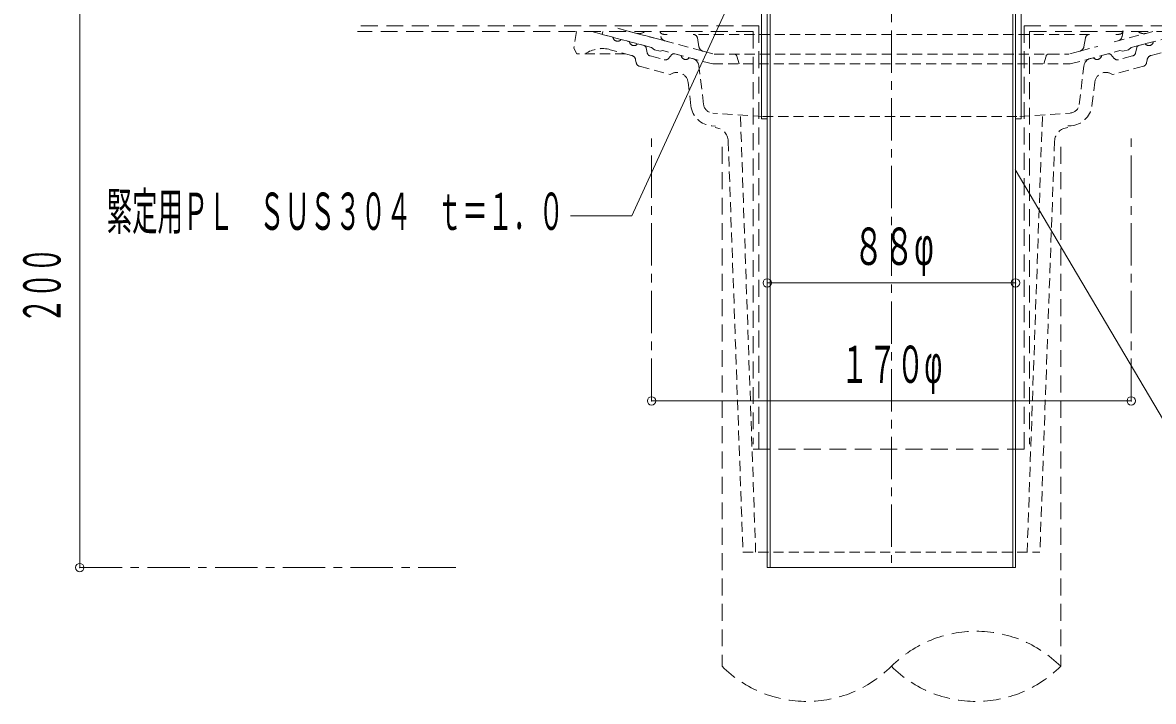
# Model space of a CAD drawing. Units: millimetres at full size, sheet at 1:3; details may follow other scales. Extents: x -1542 to 1451, y -1100 to 507.
# Drawn here: x -307.9 to 92.8, y -527.5 to -286.9 of the extents above; entities that cross this region are included whole.
import ezdxf
from ezdxf.enums import TextEntityAlignment as Align

# ---------------------------------------------------------------- set-up
doc = ezdxf.new("R2010")
doc.units = ezdxf.units.MM
doc.header["$LTSCALE"] = 3
doc.header["$PDMODE"] = 32
doc.header["$PDSIZE"] = 3
for name, pattern in [('CHAIN1', [8, 5, -1, 1, -1]), ('DASHED1', [1.8, 1.2, -0.6]), ('DASHED2', [3, 2, -1])]:
    doc.linetypes.add(name, pattern=pattern)
for name, color, linetype, lineweight in [('5-0_ 通芯', 7, 'Continuous', 9), ('5-1_ 躯体', 4, 'DASHED1', 9), ('5-6_折板', 4, 'Continuous', 9), ('5-E_ 文字', 7, 'Continuous', 9), ('5-F_ 寸法', 7, 'Continuous', 9)]:
    doc.layers.add(name, color=color, linetype=linetype, lineweight=lineweight)
doc.styles.add('超極細ゴシック', font='')
doc.styles.get('超極細ゴシック').set_extended_font_data('超極細ゴシック')

msp = doc.modelspace()

# ---------------------------------------------------------------- linework, layer by layer
at = {"layer": '5-0_ 通芯', "color": 4, "linetype": 'CHAIN1'}
msp.add_line((0, -73.743), (0, -478.452), dxfattribs=at)
at = {"layer": '5-1_ 躯体', "linetype": 'DASHED2'}
for p, q in [((-47, -288.096), (-189.173, -288.096)), ((-47, -438.096), (-47, -288.096)), ((47, -438.096), (47, -288.096)), ((47, -288.096), (192.882, -288.096)), ((-49, -290.096), (-189.173, -290.096)), ((-49, -290.096), (-49, -436.407)), ((49, -290.096), (49, -436.407)), ((49, -290.096), (192.882, -290.096)), ((-60, -330.987), (-60, -515.098)), ((60, -330.987), (60, -515.098)), ((-49, -438.096), (49, -438.096))]:
    msp.add_line(p, q, dxfattribs=at)
at = {"layer": '5-1_ 躯体'}
for p, q in [((-111.663, -290.096), (-112.5, -295.952)), ((-106.232, -290.096), (-98.644, -292.129)), ((-102.5, -291.096), (-102.25, -290.096)), ((-85, -295.784), (-102.5, -291.096)), ((-79, -293.769), (-97.012, -288.942)), ((-66.771, -297.045), (-97.012, -288.942)), ((-90.235, -290.758), (-92.709, -290.096)), ((-80.63, -291.095), (-79.5, -291.095)), ((70.257, -291.096), (-70.257, -291.096)), ((-68.223, -295.464), (-68.78, -292.333)), ((68.223, -295.464), (68.78, -292.333)), ((79, -293.769), (90.235, -290.758)), ((79.5, -291.096), (80.63, -291.096)), ((82.105, -289.872), (81.732, -291.861)), ((85, -295.784), (102.5, -291.096)), ((90.235, -290.758), (92.708, -290.096)), ((-112.5, -295.952), (-111.5, -297.952)), ((-92.098, -298.542), (-99.621, -296.526)), ((-95.746, -292.905), (-92.849, -293.682)), ((-87.65, -295.075), (-89.951, -294.458)), ((-86.929, -295.84), (-86.567, -297.612)), ((-84, -296.57), (-85, -295.784)), ((66.771, -297.045), (73.119, -295.344)), ((84, -296.57), (85, -295.784)), ((86.929, -295.84), (86.567, -297.612)), ((87.65, -295.075), (89.951, -294.458)), ((92.098, -298.542), (99.621, -296.526)), ((-94.298, -297.952), (-111.5, -297.952)), ((-90.656, -300.072), (-90.418, -301.239)), ((-85.485, -298.76), (-80.515, -300.092)), ((-82, -297.106), (-84, -296.57)), ((-82, -297.106), (-81, -296.856)), ((-63.313, -301.595), (-81, -296.856)), ((-77.804, -298.285), (-79.004, -299.639)), ((-74.496, -298.599), (-76.797, -297.983)), ((-70.455, -299.682), (-71.598, -299.376)), ((-66.771, -297.045), (-62.852, -298.095)), ((-62.852, -298.095), (62.852, -298.095)), ((-54.793, -298.821), (-54, -301.595)), ((54.793, -298.821), (54, -301.595)), ((66.771, -297.045), (62.852, -298.095)), ((63.313, -301.595), (81, -296.856)), ((70.455, -299.682), (71.598, -299.376)), ((74.496, -298.599), (76.797, -297.983)), ((77.804, -298.285), (79.004, -299.639)), ((85.485, -298.76), (80.515, -300.092)), ((82, -297.106), (81, -296.856)), ((82, -297.106), (84, -296.57)), ((90.656, -300.072), (90.418, -301.239)), ((-89.336, -302.387), (-78.369, -305.326)), ((-66.568, -315.943), (-68.253, -302.214)), ((-67.887, -305.202), (-68.253, -302.214)), ((-63.313, -301.595), (63.313, -301.595)), ((66.568, -315.943), (68.253, -302.214)), ((89.336, -302.387), (78.369, -305.326)), ((-71.034, -316.492), (-72.066, -308.088)), ((71.034, -316.492), (72.066, -308.088)), ((-45.5, -320.256), (-63.338, -319.008)), ((-53.5, -320.255), (-48.11, -474.656)), ((-45.5, -320.256), (45.5, -320.256)), ((45.5, -320.256), (63.338, -319.008)), ((53.5, -320.256), (48.11, -474.656)), ((-62.288, -323.593), (-63.652, -323.497)), ((62.544, -323.575), (63.652, -323.497)), ((57.839, -328.947), (52.61, -474.656))]:
    msp.add_line(p, q, dxfattribs=at)
msp.add_lwpolyline([(-57.839, -328.947), (-52.61, -474.656), (52.61, -474.656)], dxfattribs=at)
for centre, radius, start, end in [((-97.034, -291.913), 1.625, 187.61929, 322.3797), ((-89.459, -287.861), 3, 254.99973, 311.84009), ((-80.63, -289.595), 1.5, 199.47744, 270), ((-79.766, -291.493), 2, 190.61488, 255.0005), ((-70.257, -292.595), 1.5, 10.08813, 90), ((70.257, -292.595), 1.5, 90, 169.91187), ((79.766, -291.493), 2, 284.9995, 349.38512), ((80.63, -289.595), 1.5, 270, 349.38435), ((89.458, -287.861), 3, 228.15991, 285.00027), ((-102.468, -307.151), 11, 74.99866, 123.25316), ((-91.238, -293.466), 1.625, 187.62059, 322.37891), ((-87.909, -296.04), 1, 11.56642, 75.00078), ((-66.254, -295.113), 2, 190.08743, 255.0005), ((66.254, -295.113), 2, 284.9995, 349.91257), ((87.909, -296.04), 1, 104.99922, 168.43358), ((91.238, -293.466), 1.625, 217.62109, 352.37941), ((-92.616, -300.473), 2, 11.56561, 74.99841), ((-85.097, -297.312), 1.5, 191.5649, 254.99991), ((-80.126, -298.643), 1.5, 254.99991, 318.43558), ((-77.056, -298.949), 1, 75.00023, 138.43498), ((-72.885, -298.384), 1.625, 187.62059, 322.38074), ((-71.231, -302.58), 3, 6.99973, 75.00041), ((-55.754, -299.096), 1, 15.94598, 90), ((55.754, -299.096), 1, 90, 164.05402), ((71.231, -302.58), 3, 104.99959, 173.00027), ((72.885, -298.384), 1.625, 217.61926, 352.37941), ((77.056, -298.949), 1, 41.56502, 104.99977), ((80.126, -298.643), 1.5, 221.56442, 285.00009), ((85.097, -297.312), 1.5, 285.00009, 348.4351), ((92.616, -300.473), 2, 105.00159, 168.43439), ((-88.948, -300.938), 1.5, 191.56418, 254.99976), ((-76.036, -308.575), 4, 6.99878, 125.67537), ((76.036, -308.575), 4, 54.32463, 173.00122), ((88.948, -300.938), 1.5, 285.00024, 348.43582), ((-63.094, -315.517), 8, 186.99913, 266.00005), ((-63.094, -315.517), 3.5, 186.99913, 266.00005), ((63.094, -315.517), 3.5, 273.99995, 353.00087), ((63.094, -315.517), 8, 273.99995, 353.00087), ((-62.835, -329.126), 5, 2.05519, 86.00026), ((62.836, -329.126), 5, 93.99974, 177.94481)]:
    msp.add_arc(centre, radius, start, end, dxfattribs=at)
at = {"layer": '5-1_ 躯体', "linetype": 'DASHED2'}
for centre, start, end in [((30, -545.098), 45, 135), ((-30, -485.098), 225, 315), ((30, -485.098), 225, 315)]:
    msp.add_arc(centre, 42.426, start, end, dxfattribs=at)
at = {"layer": '5-6_折板'}
for p, q in [((-43, -280.096), (-43, -480.096)), ((43, -280.096), (43, -480.096)), ((-46, -281.096), (-46, -321.096)), ((-44, -281.096), (-44, -480.096)), ((44, -281.096), (44, -480.096)), ((46, -281.096), (46, -321.096)), ((-46, -321.096), (-44, -321.096)), ((46, -321.096), (44, -321.096)), ((-44, -480.096), (44, -480.096))]:
    msp.add_line(p, q, dxfattribs=at)
at = {"layer": '5-E_ 文字'}
msp.add_line((101.411, -436.184), (43.869, -338.999), dxfattribs=at)
msp.add_lwpolyline([(-113.731, -355.382), (-91.954, -355.382), (-57.845, -280.822)], dxfattribs=at)
at = {"layer": '5-F_ 寸法', "linetype": 'CHAIN1'}
for p, q in [((-85, -421.022), (-85, -327.002)), ((85, -421.022), (85, -327.002)), ((-287.689, -480.096), (-154.395, -480.096))]:
    msp.add_line(p, q, dxfattribs=at)
at = {"layer": '5-F_ 寸法'}
for p, q in [((-44, -379.216), (44, -379.216)), ((-85, -421.022), (85, -421.022))]:
    msp.add_line(p, q, dxfattribs=at)
msp.add_lwpolyline([(-287.689, -253.095), (-287.689, -280.096), (-287.689, -480.096)], dxfattribs=at)
for p in [(-44, -379.216), (44, -379.216), (-85, -421.022), (85, -421.022), (-287.689, -480.096)]:
    msp.add_point(p, dxfattribs=at)

# ---------------------------------------------------------------- texts
at = {"layer": '5-E_ 文字', "style": '超極細ゴシック', "width": 0.5}
msp.add_text('緊定用ＰＬ\u3000ＳＵＳ３０４\u3000ｔ＝１．０', height=13.2, dxfattribs=at).set_placement((-278.1, -364.354), align=Align.BOTTOM_LEFT)
at = {"layer": '5-F_ 寸法', "style": '超極細ゴシック'}
for s, width, p in [('８８φ', 0.6, (-13.5, -376.784)), ('１７０φ', 0.55, (-18, -418.59))]:
    msp.add_text(s, height=13.2, dxfattribs=dict(at, width=width)).set_placement(p, align=Align.BOTTOM_LEFT)
at = {"layer": '5-F_ 寸法', "style": '超極細ゴシック', "width": 0.5}
msp.add_text('２００', height=13.2, rotation=90, dxfattribs=at).set_placement((-290.505, -393.596), align=Align.BOTTOM_LEFT)

doc.saveas('drawing.dxf')
